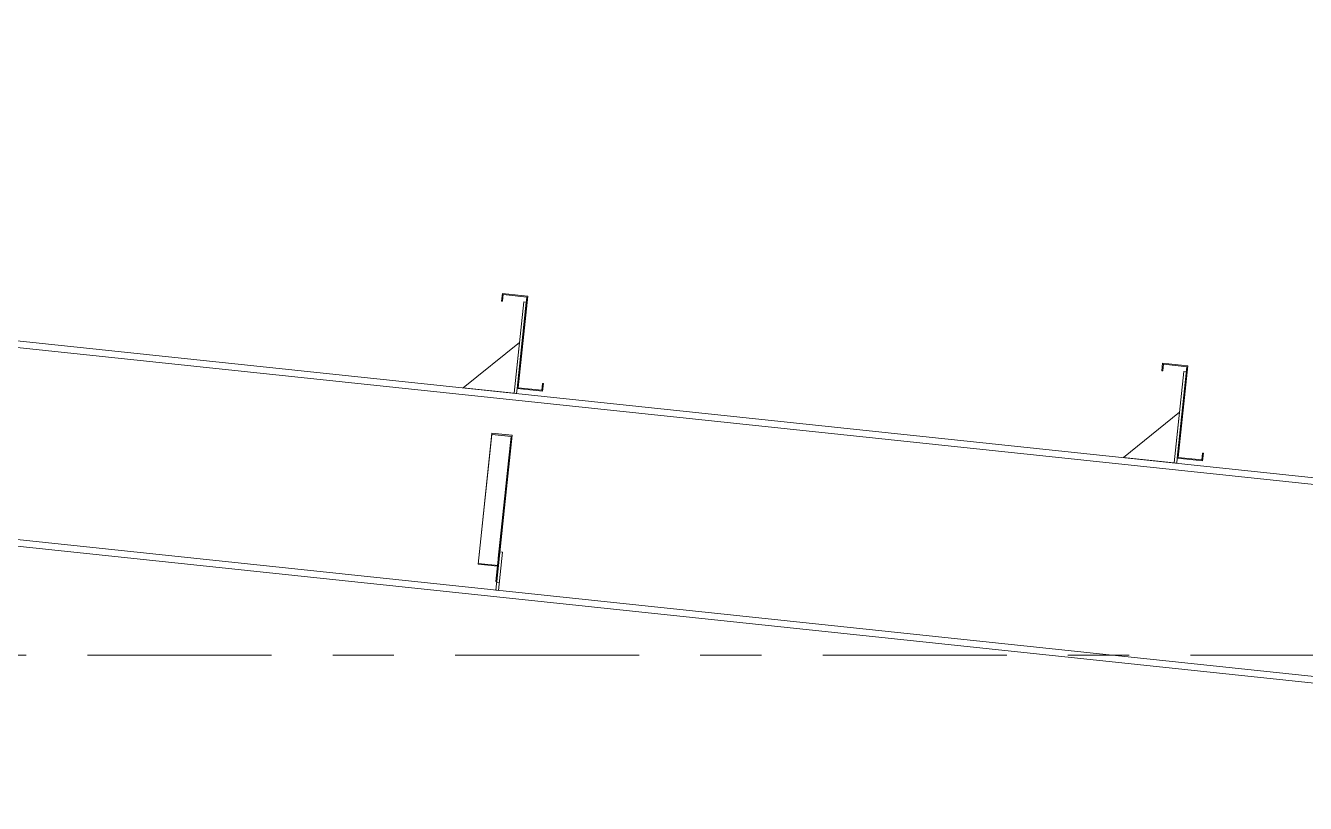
# Model space of a CAD drawing. Header units: millimetres. Extents: x -49 to 773, y -73 to 501.
# Drawn here: x 378.99 to 399.87, y 432.29 to 444.99 of the extents above; entities that cross this region are included whole.
import ezdxf

# ---------------------------------------------------------------- set-up
doc = ezdxf.new("R2010")
doc.units = ezdxf.units.MM
for name, pattern in [('XKITLINE00', [0]), ('XKITLINE02', [4, 2, -2]), ('XKITLINE03', [6, 3, -1, 1, -1])]:
    doc.linetypes.add(name, pattern=pattern)
doc.layers.add('Part', color=2, linetype='Continuous', lineweight=0)
doc.layers.add('S-grid', color=1, linetype='Continuous', lineweight=0)

# ---------------------------------------------------------------- blocks, each defined once
blk = doc.blocks.new('*A386')
at = {"layer": 'Part'}
blk.add_hatch(color=3, dxfattribs=at).paths.add_polyline_path([(398.185, 437.899), (398.197, 438.008), (398.212, 438.006), (398.198, 437.882), (397.784, 437.926), (397.942, 439.419), (397.557, 439.46), (397.546, 439.35), (397.531, 439.352), (397.544, 439.476), (397.958, 439.433), (397.801, 437.939)], flags=17)
blk = doc.blocks.new('*A387')
at = {"layer": 'Part'}
blk.add_hatch(color=3, dxfattribs=at).paths.add_polyline_path([(387.412, 439.035), (387.423, 439.144), (387.438, 439.143), (387.425, 439.018), (387.011, 439.062), (387.168, 440.556), (386.784, 440.596), (386.772, 440.487), (386.757, 440.488), (386.77, 440.613), (387.185, 440.569), (387.027, 439.076)], flags=17)
blk = doc.blocks.new('*A394')
at = {"layer": 'Part'}
blk.add_hatch(color=3, dxfattribs=at).paths.add_polyline_path([(386.596, 438.314), (386.599, 438.335), (386.93, 438.3), (386.886, 437.88), (386.869, 437.882), (386.911, 438.281)], flags=17)
blk = doc.blocks.new('*A395')
at = {"layer": 'Part'}
blk.add_hatch(color=3, dxfattribs=at).paths.add_polyline_path([(398.185, 437.899), (398.197, 438.008), (398.212, 438.006), (398.198, 437.882), (397.784, 437.926), (397.942, 439.419), (397.557, 439.46), (397.546, 439.35), (397.531, 439.352), (397.544, 439.476), (397.958, 439.433), (397.801, 437.939)], flags=17)
blk = doc.blocks.new('*A396')
at = {"layer": 'Part'}
blk.add_hatch(color=3, dxfattribs=at).paths.add_polyline_path([(387.412, 439.035), (387.423, 439.144), (387.438, 439.143), (387.425, 439.018), (387.011, 439.062), (387.168, 440.556), (386.784, 440.596), (386.772, 440.487), (386.757, 440.488), (386.77, 440.613), (387.185, 440.569), (387.027, 439.076)], flags=17)
blk = doc.blocks.new('*A1343')
at = {"layer": 'S-grid', "color": 1, "linetype": 'XKITLINE03', "lineweight": 0}
blk.add_line((-10, 434.708), (458.968, 434.708), dxfattribs=at)
blk = doc.blocks.new('*A1581')
at = {"layer": 'Part', "color": 2, "linetype": 'XKITLINE00', "lineweight": 0}
for p, q in [((429.016, 434.439), (330.037, 444.879)), ((330.048, 444.987), (429.138, 434.535)), ((418.641, 432.29), (332.784, 441.346)), ((418.653, 432.398), (332.796, 441.454))]:
    blk.add_line(p, q, dxfattribs=at)
blk = doc.blocks.new('*A1729')
at = {"layer": 'Part', "color": 2, "linetype": 'XKITLINE00', "lineweight": 0}
for p, q in [((397.531, 439.352), (397.544, 439.476)), ((397.544, 439.476), (397.958, 439.433)), ((397.557, 439.46), (397.546, 439.35)), ((397.942, 439.419), (397.557, 439.46)), ((397.546, 439.35), (397.531, 439.352)), ((397.784, 437.926), (397.942, 439.419)), ((397.958, 439.433), (397.801, 437.939)), ((398.185, 437.899), (398.197, 438.008)), ((398.197, 438.008), (398.212, 438.006)), ((398.212, 438.006), (398.198, 437.882)), ((398.198, 437.882), (397.784, 437.926)), ((397.801, 437.939), (398.185, 437.899))]:
    blk.add_line(p, q, dxfattribs=at)
blk = doc.blocks.new('*A1730')
at = {"layer": 'Part', "color": 2, "linetype": 'XKITLINE00', "lineweight": 0}
for p, q in [((386.757, 440.488), (386.77, 440.613)), ((386.77, 440.613), (387.185, 440.569)), ((386.784, 440.596), (386.772, 440.487)), ((387.168, 440.556), (386.784, 440.596)), ((387.011, 439.062), (387.168, 440.556)), ((387.185, 440.569), (387.027, 439.076)), ((386.772, 440.487), (386.757, 440.488)), ((387.425, 439.018), (387.011, 439.062)), ((387.027, 439.076), (387.412, 439.035)), ((387.412, 439.035), (387.423, 439.144)), ((387.423, 439.144), (387.438, 439.143)), ((387.438, 439.143), (387.425, 439.018))]:
    blk.add_line(p, q, dxfattribs=at)
blk = doc.blocks.new('*A1753')
at = {"layer": 'Part', "color": 2, "linetype": 'XKITLINE00', "lineweight": 0}
for p, q in [((386.596, 438.314), (386.373, 436.195)), ((386.596, 438.314), (386.599, 438.335)), ((386.911, 438.281), (386.596, 438.314)), ((386.599, 438.335), (386.93, 438.3)), ((386.93, 438.3), (386.702, 436.134)), ((386.869, 437.882), (386.911, 438.281)), ((386.869, 437.882), (386.662, 435.914)), ((386.886, 437.88), (386.869, 437.882)), ((386.373, 436.195), (386.688, 436.162)), ((386.662, 435.914), (386.678, 435.912))]:
    blk.add_line(p, q, dxfattribs=at)
at = {"layer": 'Part', "color": 7, "linetype": 'XKITLINE02', "lineweight": 0}
for p, q in [((386.374, 436.209), (386.706, 436.174)), ((386.702, 436.134), (386.678, 435.912))]:
    blk.add_line(p, q, dxfattribs=at)
blk = doc.blocks.new('*A1754')
at = {"layer": 'Part', "color": 7, "linetype": 'XKITLINE02', "lineweight": 0}
for p, q in [((386.599, 438.335), (386.373, 436.195)), ((386.911, 438.281), (386.662, 435.914)), ((386.678, 435.912), (386.93, 438.3)), ((386.373, 436.195), (386.688, 436.162)), ((386.374, 436.209), (386.706, 436.174)), ((386.662, 435.914), (386.678, 435.912))]:
    blk.add_line(p, q, dxfattribs=at)
blk = doc.blocks.new('*A1755')
at = {"layer": 'Part', "color": 2, "linetype": 'XKITLINE00', "lineweight": 0}
for p, q in [((387.118, 440.475), (386.96, 438.984)), ((387.159, 440.471), (387.118, 440.475)), ((387.011, 439.062), (387.002, 438.979))]:
    blk.add_line(p, q, dxfattribs=at)
at = {"layer": 'Part', "color": 7, "linetype": 'XKITLINE02', "lineweight": 0}
for p, q in [((387.011, 439.062), (387.159, 440.471)), ((387.002, 438.979), (386.96, 438.984))]:
    blk.add_line(p, q, dxfattribs=at)
blk = doc.blocks.new('*A1756')
at = {"layer": 'Part', "color": 2, "linetype": 'XKITLINE00', "lineweight": 0}
blk.add_line((387.048, 439.812), (386.132, 439.071), dxfattribs=at)
at = {"layer": 'Part', "color": 7, "linetype": 'XKITLINE02', "lineweight": 0}
for p, q in [((386.96, 438.984), (387.048, 439.812)), ((386.132, 439.071), (386.96, 438.984))]:
    blk.add_line(p, q, dxfattribs=at)
blk = doc.blocks.new('*A1757')
at = {"layer": 'Part', "color": 7, "linetype": 'XKITLINE02', "lineweight": 0}
for p, q in [((386.702, 436.134), (386.729, 436.394)), ((386.677, 435.896), (386.718, 435.892)), ((386.705, 435.768), (386.664, 435.772))]:
    blk.add_line(p, q, dxfattribs=at)
at = {"layer": 'Part', "color": 2, "linetype": 'XKITLINE00', "lineweight": 0}
for p, q in [((386.771, 436.389), (386.705, 435.768)), ((386.729, 436.394), (386.771, 436.389)), ((386.664, 435.772), (386.702, 436.134))]:
    blk.add_line(p, q, dxfattribs=at)
blk = doc.blocks.new('*A1758')
at = {"layer": 'Part', "color": 7, "linetype": 'XKITLINE02', "lineweight": 0}
for p, q in [((386.729, 436.394), (386.664, 435.772)), ((386.705, 435.768), (386.771, 436.389)), ((386.771, 436.389), (386.729, 436.394)), ((386.677, 435.896), (386.718, 435.892)), ((386.664, 435.772), (386.705, 435.768))]:
    blk.add_line(p, q, dxfattribs=at)
blk = doc.blocks.new('*A1761')
at = {"layer": 'Part', "color": 2, "linetype": 'XKITLINE00', "lineweight": 0}
for p, q in [((397.891, 439.339), (397.734, 437.847)), ((397.933, 439.335), (397.891, 439.339)), ((397.784, 437.926), (397.775, 437.843))]:
    blk.add_line(p, q, dxfattribs=at)
at = {"layer": 'Part', "color": 7, "linetype": 'XKITLINE02', "lineweight": 0}
for p, q in [((397.784, 437.926), (397.933, 439.335)), ((397.775, 437.843), (397.734, 437.847))]:
    blk.add_line(p, q, dxfattribs=at)
blk = doc.blocks.new('*A1762')
at = {"layer": 'Part', "color": 2, "linetype": 'XKITLINE00', "lineweight": 0}
blk.add_line((397.821, 438.676), (396.905, 437.935), dxfattribs=at)
at = {"layer": 'Part', "color": 7, "linetype": 'XKITLINE02', "lineweight": 0}
for p, q in [((397.734, 437.847), (397.821, 438.676)), ((396.905, 437.935), (397.734, 437.847))]:
    blk.add_line(p, q, dxfattribs=at)
blk = doc.blocks.new('*A1763')
at = {"layer": 'Part', "color": 2, "linetype": 'XKITLINE00', "lineweight": 0}
for p, q in [((397.531, 439.352), (397.544, 439.476)), ((397.544, 439.476), (397.958, 439.433)), ((397.557, 439.46), (397.546, 439.35)), ((397.942, 439.419), (397.557, 439.46)), ((397.546, 439.35), (397.531, 439.352)), ((397.784, 437.926), (397.942, 439.419)), ((397.958, 439.433), (397.801, 437.939)), ((398.185, 437.899), (398.197, 438.008)), ((398.197, 438.008), (398.212, 438.006)), ((398.212, 438.006), (398.198, 437.882)), ((398.198, 437.882), (397.784, 437.926)), ((397.801, 437.939), (398.185, 437.899))]:
    blk.add_line(p, q, dxfattribs=at)
blk = doc.blocks.new('*A1764')
at = {"layer": 'Part', "color": 2, "linetype": 'XKITLINE00', "lineweight": 0}
for p, q in [((386.757, 440.488), (386.77, 440.613)), ((386.77, 440.613), (387.185, 440.569)), ((386.784, 440.596), (386.772, 440.487)), ((387.168, 440.556), (386.784, 440.596)), ((387.011, 439.062), (387.168, 440.556)), ((387.185, 440.569), (387.027, 439.076)), ((386.772, 440.487), (386.757, 440.488)), ((387.425, 439.018), (387.011, 439.062)), ((387.027, 439.076), (387.412, 439.035)), ((387.412, 439.035), (387.423, 439.144)), ((387.423, 439.144), (387.438, 439.143)), ((387.438, 439.143), (387.425, 439.018))]:
    blk.add_line(p, q, dxfattribs=at)

msp = doc.modelspace()

# ---------------------------------------------------------------- block references
at = {"lineweight": 0}
for name in ['*A1581', '*A387', '*A396', '*A1730', '*A1764', '*A1755', '*A1756', '*A386', '*A395', '*A1729', '*A1763', '*A1761', '*A1762', '*A1753', '*A1754', '*A394', '*A1757', '*A1758', '*A1343']:
    msp.add_blockref(name, (0, 0), dxfattribs=at)

doc.saveas('drawing.dxf')
